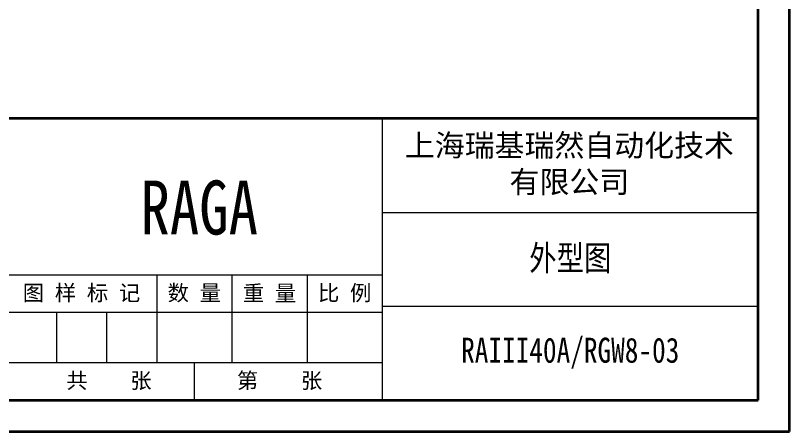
# Model space of a CAD drawing. Header units: millimetres. Extents: x 2055 to 5101, y 917 to 3070.
# Drawn here: x 4205 to 5101, y 917 to 1398 of the extents above; entities that cross this region are included whole.
import ezdxf

# ---------------------------------------------------------------- set-up
doc = ezdxf.new("R2010")
doc.units = ezdxf.units.MM
for name, color, linetype, lineweight in [('AM_BOR', 7, 'Continuous', 50), ('文字', 7, 'Continuous', 13), ('粗实线', 7, 'Continuous', 40), ('细实线', 3, 'Continuous', 13)]:
    doc.layers.add(name, color=color, linetype=linetype, lineweight=lineweight)
doc.styles.add('01', font='txt.shx')
doc.styles.get("Standard").update_dxf_attribs({"font": 'arial.ttf'})
doc.styles.add('STYLE1', font='txt.shx', dxfattribs={"width": 0.8, "height": 3, "bigfont": 'hzdx.shx'})

# ---------------------------------------------------------------- blocks, each defined once
blk = doc.blocks.new('rA3')
at = {"layer": '粗实线'}
for p, q in [((753.38, 124.26), (753.38, 421.26)), ((748.38, 129.26), (748.38, 416.26)), ((748.38, 174.26), (568.38, 174.26)), ((358.38, 129.26), (748.38, 129.26)), ((333.38, 124.26), (753.38, 124.26))]:
    blk.add_line(p, q, dxfattribs=at)
at = {"layer": '细实线'}
for p, q in [((688.38, 174.26), (688.38, 129.26)), ((688.38, 159.26), (748.38, 159.26)), ((568.38, 149.26), (688.38, 149.26)), ((652.38, 149.22), (652.38, 135.22)), ((664.38, 149.26), (664.38, 135.26)), ((676.38, 149.26), (676.38, 135.26)), ((688.38, 144.26), (748.38, 144.26)), ((688.38, 143.26), (628.38, 143.26)), ((636.38, 143.26), (636.38, 135.26)), ((644.38, 143.26), (644.38, 135.26)), ((628.38, 135.26), (688.38, 135.26)), ((658.38, 135.26), (658.38, 129.26))]:
    blk.add_line(p, q, dxfattribs=at)
at = {"layer": '文字', "char_height": 2.5, "width": 72, "attachment_point": 5}
for s, insert in [('{\\fSimSun|b0|i0|c134|p2;图 样 标 记}', (640.38, 146.26)), ('{\\fSimSun|b0|i0|c134|p2;数 量}', (658.38, 146.26)), ('{\\fSimSun|b0|i0|c134|p2;重 量}', (670.38, 146.26)), ('{\\fSimSun|b0|i0|c134|p2;比 例}', (682.38, 146.26)), ('{\\fSimSun|b0|i0|c134|p2;共    张        第    张}', (658.38, 132.26))]:
    blk.add_mtext(s, dxfattribs=dict(at, insert=insert))

msp = doc.modelspace()

# ---------------------------------------------------------------- block references
at = {"layer": 'AM_BOR', "xscale": 7.2509765625, "yscale": 7.2509765625, "zscale": 7.2509765625}
msp.add_blockref('rA3', (-362.211, 15.638), dxfattribs=at)

# ---------------------------------------------------------------- texts
at = {"layer": '文字', "insert": (4845.773, 1225.48), "char_height": 25.37842, "width": 522.07031, "attachment_point": 5}
msp.add_mtext('{\\fSimSun|b0|i0|c134|p2;上海瑞基瑞然自动化技术\\P有限公司}', dxfattribs=at)
at = {"layer": '文字', "attachment_point": 5}
for s, insert, char_height, width, style in [('{\\fSimSun|b0|i0|c134|p2;\\W0.8;RAGA}', (4417.407, 1175.543), 62.5, 395.50781, '01'), ('{\\fSimSun|b0|i0|c134|p2;\\W0.8;外型图}', (4846.775, 1116.045), 29.00391, 435.05859, '01'), ('{\\fSimSun|b0|i0|c134|p2;RAIII40A/RGW8-03}', (4846.775, 1007.281), 29.00391, 435.0586, 'STYLE1')]:
    msp.add_mtext(s, dxfattribs=dict(at, insert=insert, char_height=char_height, width=width, style=style))

doc.saveas('drawing.dxf')
